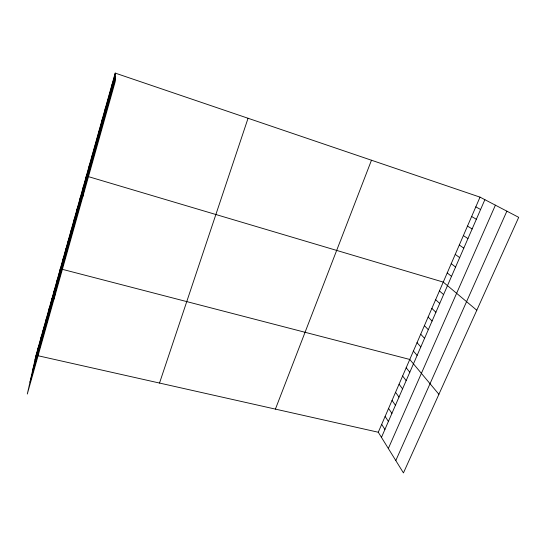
<?xml version="1.0" encoding="UTF-8"?>
<svg xmlns="http://www.w3.org/2000/svg" width="546" height="546" viewBox="0 0 546 546"><rect width="100%" height="100%" fill="white"/><g stroke="black" fill="none" stroke-linecap="round" stroke-linejoin="round"><path stroke-width="0.82" d="M111.834 86.132L111.875 84.917M108.497 98.034L108.586 96.649M105.18 109.835L105.323 108.272M101.897 121.533L102.088 119.799M98.642 133.128L98.887 131.231M95.42 144.629L95.707 142.567M92.219 156.026L92.554 153.808M89.046 167.329L89.421 164.953M82.917 196.383L86.323 176.01L443.256 282.091L476.801 310.251M82.876 189.325L83.34 186.65M79.873 200.027L80.378 197.208M76.89 210.64L77.436 207.678M73.935 221.171L74.522 218.066M71.007 231.613L71.635 228.371M68.1 241.974L68.769 238.595M65.213 252.252L65.923 248.744M62.353 262.449L63.097 258.804M54.02 299.065L60.292 268.796L409.773 359.452L438.895 394.301M56.695 282.603L57.514 278.699M53.904 292.56L54.757 288.534M51.133 302.436L52.02 298.293M48.376 312.237L49.304 307.971M45.652 321.969L46.608 317.581M42.943 331.62L43.933 327.115M40.254 341.195L41.278 336.582M37.585 350.703L38.643 345.966M36.029 355.289L27.3 394.028L115.261 81.456L115.199 73.089L480.023 197.14L518.7 217.342L403.446 472.911L378.276 432.241L36.029 355.289L115.199 73.089M34.937 360.135L115.206 74.12M32.569 370.645L115.22 76.379M29.975 382.145L115.24 78.863M159.521 383.053L248.055 118.264M275.409 409.111L371.471 160.231M378.276 432.241L480.023 197.14M381.463 437.387L484.875 199.672M388.336 448.498L495.393 205.166M395.802 460.558L506.872 211.165M475.812 206.859L480.596 209.514M471.642 216.503L476.344 219.274M467.492 226.078L472.133 228.972M463.377 235.585L467.942 238.588M459.295 245.024L463.793 248.137M455.241 254.395L459.664 257.616M451.214 263.691L455.576 267.028M447.222 272.925L451.508 276.365M439.428 290.929L443.591 294.574M435.633 299.699L439.728 303.446M431.866 308.415L435.899 312.257M428.119 317.069L432.091 321.007M424.399 325.662L428.31 329.695M420.707 334.193L424.556 338.322M417.035 342.67L420.829 346.894M413.397 351.092L417.13 355.398M406.183 367.758L409.8 372.249M402.614 376.01L406.169 380.582M399.065 384.207L402.573 388.861M395.543 392.342L398.99 397.085M392.042 400.43L395.44 405.255M388.568 408.463L391.912 413.37M385.114 416.441L388.404 421.43M381.681 424.365L384.923 429.436"/></g></svg>
